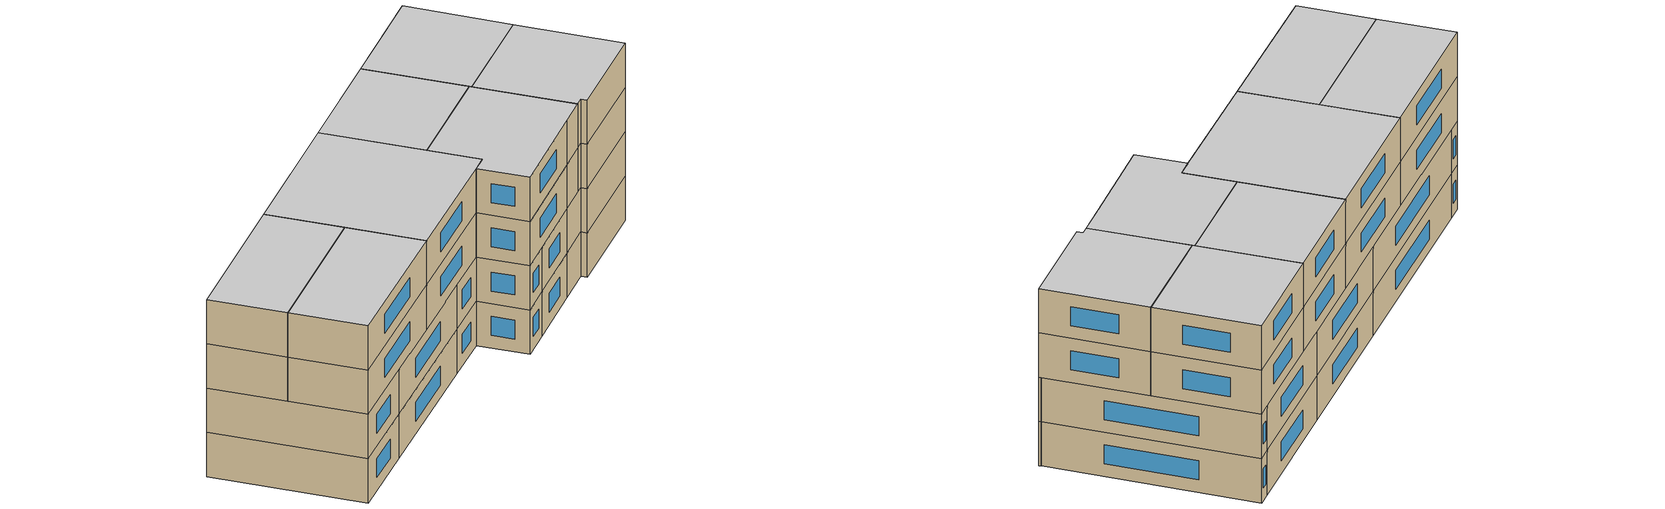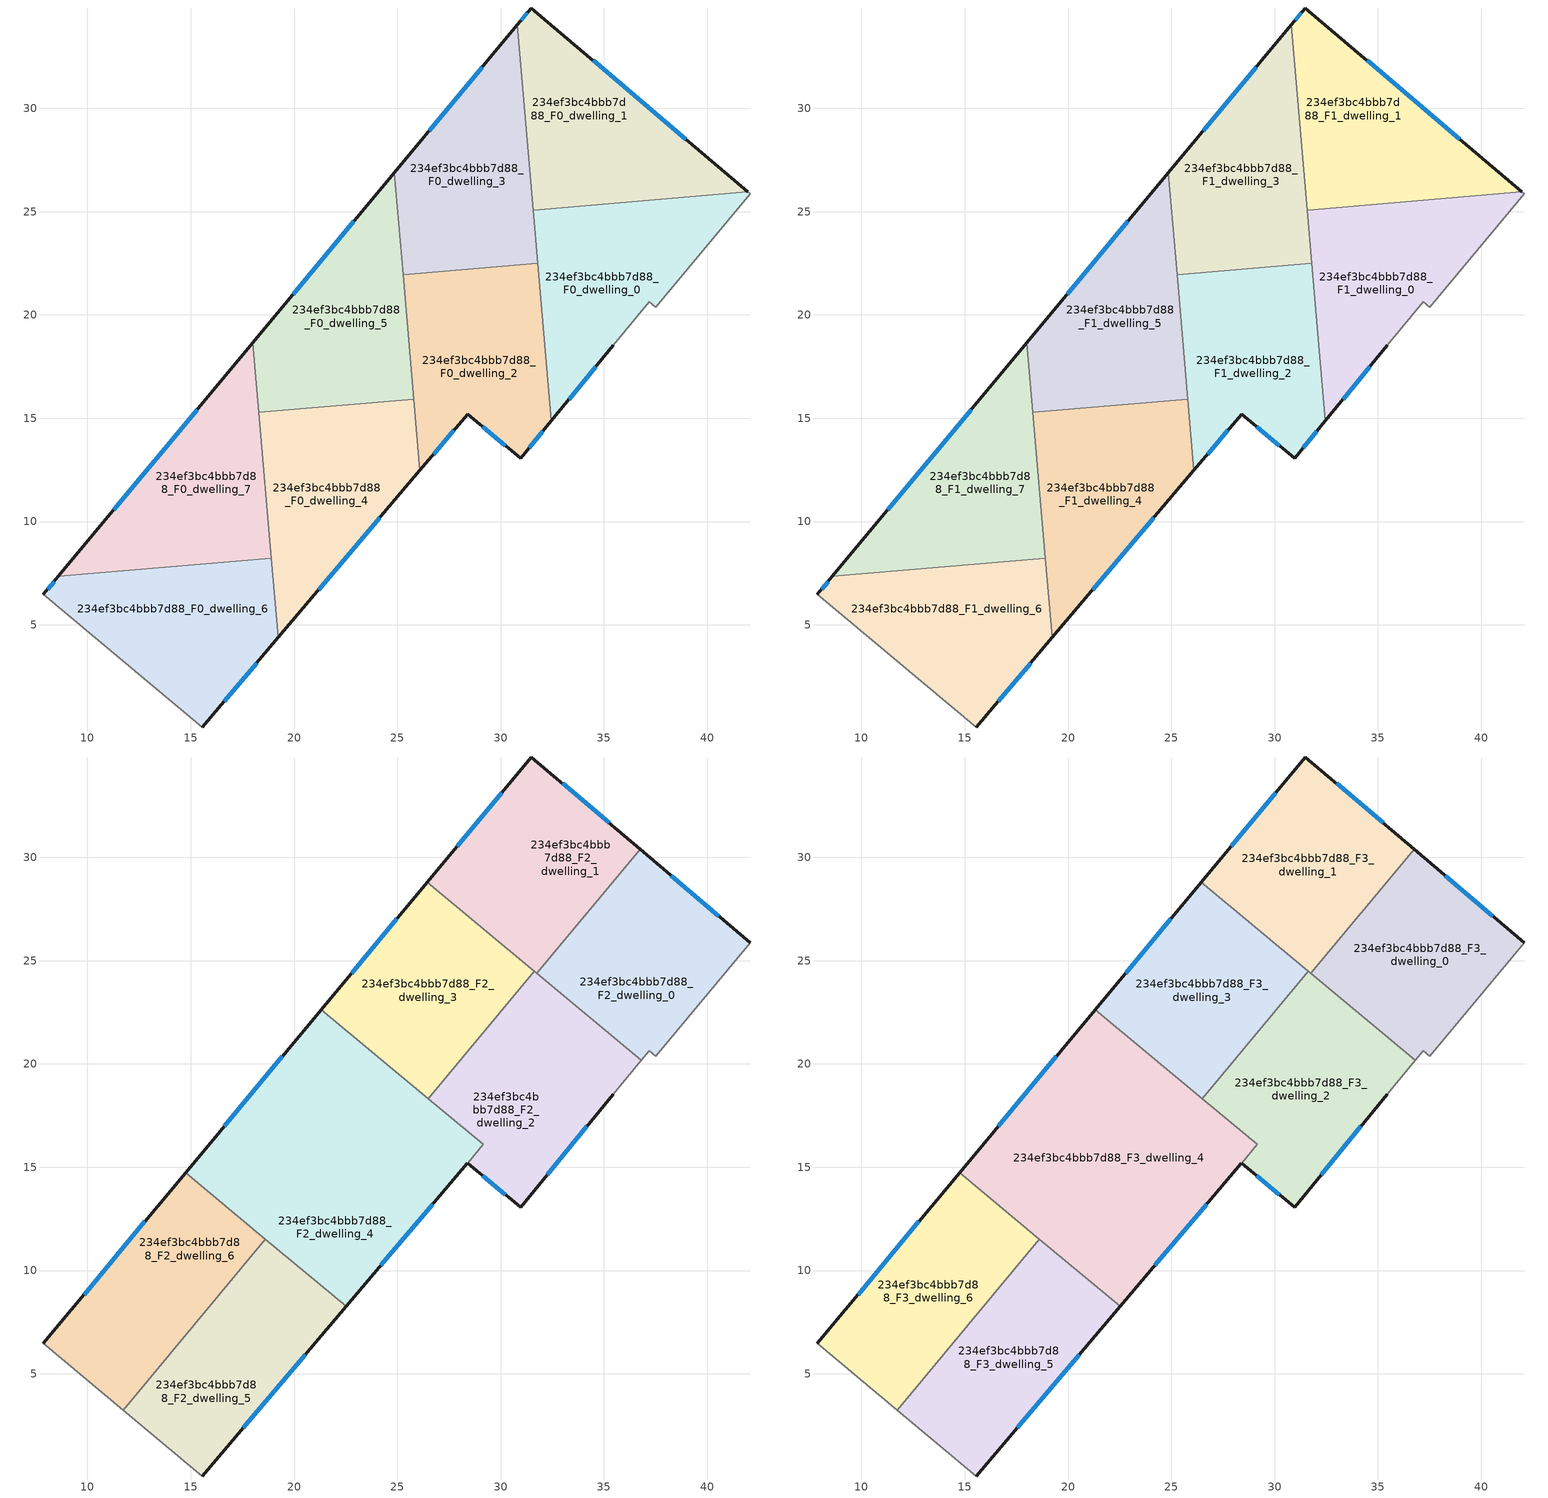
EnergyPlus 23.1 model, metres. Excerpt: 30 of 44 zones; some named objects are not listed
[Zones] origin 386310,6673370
234ef3bc4bbb7d88_F0_dwelling_0
 floor ground (EU_floor_Construction): 42.08,25.87 37.51,20.38 37.2,20.64 35.46,18.54 32.46,14.88 31.59,25.08 41.96,25.97 z0
 wall outside (EU_wall_Construction): 32.46,14.88 35.46,18.54 z0:3
 wall adiabatic (EU_wall_Construction): 35.46,18.54 37.2,20.64 37.51,20.38 42.08,25.87 41.96,25.97 z0:3
 wall to 234ef3bc4bbb7d88_F0_dwelling_1 (EU_wall_Construction): 41.96,25.97 31.59,25.08 z0:3
 wall to 234ef3bc4bbb7d88_F0_dwelling_2 (EU_wall_Construction): 31.81,22.5 32.46,14.88 z0:3
 wall to 234ef3bc4bbb7d88_F0_dwelling_3 (EU_wall_Construction): 31.59,25.08 31.81,22.5 z0:3
 window (EU_Window_Construction): 33.32,15.93 34.6,17.5 z0.86:2.14
234ef3bc4bbb7d88_F0_dwelling_1
 floor ground (EU_floor_Construction): 41.96,25.97 31.59,25.08 30.81,34.04 31.5,34.86 z0
 wall outside (EU_wall_Construction): 41.96,25.97 31.5,34.86 30.81,34.04 z0:3
 wall to 234ef3bc4bbb7d88_F0_dwelling_3 (EU_wall_Construction): 30.81,34.04 31.59,25.08 z0:3
 window (EU_Window_Construction): 31.3,34.63 31.01,34.27 / 38.97,28.51 34.49,32.32 z0.86:2.14
234ef3bc4bbb7d88_F0_dwelling_2
 floor ground (EU_floor_Construction): 31.81,22.5 32.46,14.88 30.97,13.06 28.4,15.21 26.1,12.49 25.28,21.94 z0
 wall outside (EU_wall_Construction): 26.1,12.49 28.4,15.21 30.97,13.06 32.46,14.88 z0:3
 wall to 234ef3bc4bbb7d88_F0_dwelling_3 (EU_wall_Construction): 31.81,22.5 25.28,21.94 z0:3
 wall to 234ef3bc4bbb7d88_F0_dwelling_5 (EU_wall_Construction): 25.28,21.94 25.8,15.93 z0:3
 wall to 234ef3bc4bbb7d88_F0_dwelling_4 (EU_wall_Construction): 25.8,15.93 26.1,12.49 z0:3
 window (EU_Window_Construction): 31.4,13.58 32.04,14.36 / 29.14,14.59 30.24,13.67 / 26.76,13.26 27.74,14.43 z0.86:2.14
234ef3bc4bbb7d88_F0_dwelling_3
 floor ground (EU_floor_Construction): 30.81,34.04 31.81,22.5 25.28,21.94 24.86,26.88 z0
 wall outside (EU_wall_Construction): 30.81,34.04 24.86,26.88 z0:3
 wall to 234ef3bc4bbb7d88_F0_dwelling_5 (EU_wall_Construction): 24.86,26.88 25.28,21.94 z0:3
 window (EU_Window_Construction): 29.11,31.99 26.56,28.93 z0.86:2.14
234ef3bc4bbb7d88_F0_dwelling_4
 floor ground (EU_floor_Construction): 25.8,15.93 26.1,12.49 19.24,4.39 18.3,15.28 z0
 wall outside (EU_wall_Construction): 19.24,4.39 26.1,12.49 z0:3
 wall to 234ef3bc4bbb7d88_F0_dwelling_5 (EU_wall_Construction): 25.8,15.93 18.3,15.28 z0:3
 wall to 234ef3bc4bbb7d88_F0_dwelling_7 (EU_wall_Construction): 18.3,15.28 18.91,8.23 z0:3
 wall to 234ef3bc4bbb7d88_F0_dwelling_6 (EU_wall_Construction): 18.91,8.23 19.24,4.39 z0:3
 window (EU_Window_Construction): 21.2,6.7 24.14,10.17 z0.86:2.14
234ef3bc4bbb7d88_F0_dwelling_5
 floor ground (EU_floor_Construction): 24.86,26.88 25.8,15.93 18.3,15.28 18.01,18.66 z0
 wall outside (EU_wall_Construction): 24.86,26.88 18.01,18.66 z0:3
 wall to 234ef3bc4bbb7d88_F0_dwelling_7 (EU_wall_Construction): 18.01,18.66 18.3,15.28 z0:3
 window (EU_Window_Construction): 22.9,24.53 19.97,21.01 z0.86:2.14
234ef3bc4bbb7d88_F0_dwelling_6
 floor ground (EU_floor_Construction): 18.91,8.23 19.24,4.39 15.57,0.05 7.87,6.47 8.6,7.34 z0
 wall outside (EU_wall_Construction): 15.57,0.05 19.24,4.39 / 8.6,7.34 7.87,6.47 z0:3
 wall adiabatic (EU_wall_Construction): 7.87,6.47 15.57,0.05 z0:3
 wall to 234ef3bc4bbb7d88_F0_dwelling_7 (EU_wall_Construction): 18.91,8.23 8.6,7.34 z0:3
 window (EU_Window_Construction): 16.62,1.29 18.19,3.15 / 8.39,7.09 8.08,6.72 z0.86:2.14
234ef3bc4bbb7d88_F0_dwelling_7
 floor ground (EU_floor_Construction): 18.01,18.66 18.91,8.23 8.6,7.34 z0
 wall outside (EU_wall_Construction): 18.01,18.66 8.6,7.34 z0:3
 window (EU_Window_Construction): 15.32,15.42 11.29,10.58 z0.86:2.14
234ef3bc4bbb7d88_F1_dwelling_0
 floor to 234ef3bc4bbb7d88_F0_dwelling_0 (EU_floor_Construction): 42.08,25.87 37.51,20.38 37.2,20.64 35.46,18.54 32.46,14.88 31.59,25.08 41.96,25.97 z3
 wall outside (EU_wall_Construction): 32.46,14.88 35.46,18.54 z3:6
 wall adiabatic (EU_wall_Construction): 35.46,18.54 37.2,20.64 37.51,20.38 42.08,25.87 41.96,25.97 z3:6
 wall to 234ef3bc4bbb7d88_F1_dwelling_1 (EU_wall_Construction): 41.96,25.97 31.59,25.08 z3:6
 wall to 234ef3bc4bbb7d88_F1_dwelling_2 (EU_wall_Construction): 31.81,22.5 32.46,14.88 z3:6
 wall to 234ef3bc4bbb7d88_F1_dwelling_3 (EU_wall_Construction): 31.59,25.08 31.81,22.5 z3:6
 window (EU_Window_Construction): 33.32,15.93 34.6,17.5 z3.86:5.14
 ceiling adiabatic (EU_roof_Construction): 36.81,20.17 31.75,24.39 31.64,24.48 z6
234ef3bc4bbb7d88_F1_dwelling_1
 floor to 234ef3bc4bbb7d88_F0_dwelling_1 (EU_floor_Construction): 41.96,25.97 31.59,25.08 30.81,34.04 31.5,34.86 z3
 wall outside (EU_wall_Construction): 41.96,25.97 31.5,34.86 30.81,34.04 z3:6
 wall to 234ef3bc4bbb7d88_F1_dwelling_3 (EU_wall_Construction): 30.81,34.04 31.59,25.08 z3:6
 window (EU_Window_Construction): 31.3,34.63 31.01,34.27 / 38.97,28.51 34.49,32.32 z3.86:5.14
234ef3bc4bbb7d88_F1_dwelling_2
 floor to 234ef3bc4bbb7d88_F0_dwelling_2 (EU_floor_Construction): 31.81,22.5 32.46,14.88 30.97,13.06 28.4,15.21 26.1,12.49 25.28,21.94 z3
 wall outside (EU_wall_Construction): 26.1,12.49 28.4,15.21 30.97,13.06 32.46,14.88 z3:6
 wall to 234ef3bc4bbb7d88_F1_dwelling_3 (EU_wall_Construction): 31.81,22.5 25.28,21.94 z3:6
 wall to 234ef3bc4bbb7d88_F1_dwelling_5 (EU_wall_Construction): 25.28,21.94 25.8,15.93 z3:6
 wall to 234ef3bc4bbb7d88_F1_dwelling_4 (EU_wall_Construction): 25.8,15.93 26.1,12.49 z3:6
 window (EU_Window_Construction): 31.4,13.58 32.04,14.36 / 29.14,14.59 30.24,13.67 / 26.76,13.26 27.74,14.43 z3.86:5.14
 ceiling adiabatic (EU_roof_Construction): 26.51,18.31 29.85,22.33 25.28,21.94 25.53,19.13 z6
234ef3bc4bbb7d88_F1_dwelling_3
 floor to 234ef3bc4bbb7d88_F0_dwelling_3 (EU_floor_Construction): 30.81,34.04 31.81,22.5 25.28,21.94 24.86,26.88 z3
 wall outside (EU_wall_Construction): 30.81,34.04 24.86,26.88 z3:6
 wall to 234ef3bc4bbb7d88_F1_dwelling_5 (EU_wall_Construction): 24.86,26.88 25.28,21.94 z3:6
 window (EU_Window_Construction): 29.11,31.99 26.56,28.93 z3.86:5.14
 ceiling adiabatic (EU_roof_Construction): 29.85,22.33 31.64,24.48 26.45,28.8 24.86,26.88 25.28,21.94 z6
234ef3bc4bbb7d88_F1_dwelling_4
 floor to 234ef3bc4bbb7d88_F0_dwelling_4 (EU_floor_Construction): 25.8,15.93 26.1,12.49 19.24,4.39 18.3,15.28 z3
 wall outside (EU_wall_Construction): 19.24,4.39 26.1,12.49 z3:6
 wall to 234ef3bc4bbb7d88_F1_dwelling_5 (EU_wall_Construction): 25.8,15.93 18.3,15.28 z3:6
 wall to 234ef3bc4bbb7d88_F1_dwelling_7 (EU_wall_Construction): 18.3,15.28 18.91,8.23 z3:6
 wall to 234ef3bc4bbb7d88_F1_dwelling_6 (EU_wall_Construction): 18.91,8.23 19.24,4.39 z3:6
 window (EU_Window_Construction): 21.2,6.7 24.14,10.17 z3.86:5.14
234ef3bc4bbb7d88_F1_dwelling_5
 floor to 234ef3bc4bbb7d88_F0_dwelling_5 (EU_floor_Construction): 24.86,26.88 25.8,15.93 18.3,15.28 18.01,18.66 z3
 wall outside (EU_wall_Construction): 24.86,26.88 18.01,18.66 z3:6
 wall to 234ef3bc4bbb7d88_F1_dwelling_7 (EU_wall_Construction): 18.01,18.66 18.3,15.28 z3:6
 window (EU_Window_Construction): 22.9,24.53 19.97,21.01 z3.86:5.14
 ceiling adiabatic (EU_roof_Construction): 25.53,19.13 24.86,26.88 21.32,22.63 z6
234ef3bc4bbb7d88_F1_dwelling_6
 floor to 234ef3bc4bbb7d88_F0_dwelling_6 (EU_floor_Construction): 18.91,8.23 19.24,4.39 15.57,0.05 7.87,6.47 8.6,7.34 z3
 wall outside (EU_wall_Construction): 15.57,0.05 19.24,4.39 / 8.6,7.34 7.87,6.47 z3:6
 wall adiabatic (EU_wall_Construction): 7.87,6.47 15.57,0.05 z3:6
 wall to 234ef3bc4bbb7d88_F1_dwelling_7 (EU_wall_Construction): 18.91,8.23 8.6,7.34 z3:6
 window (EU_Window_Construction): 16.62,1.29 18.19,3.15 / 8.39,7.09 8.08,6.72 z3.86:5.14
234ef3bc4bbb7d88_F1_dwelling_7
 floor to 234ef3bc4bbb7d88_F0_dwelling_7 (EU_floor_Construction): 18.01,18.66 18.91,8.23 8.6,7.34 z3
 wall outside (EU_wall_Construction): 18.01,18.66 8.6,7.34 z3:6
 window (EU_Window_Construction): 15.32,15.42 11.29,10.58 z3.86:5.14
 ceiling adiabatic (EU_roof_Construction): 15.65,7.95 18.62,11.51 18.63,11.51 18.01,18.66 8.6,7.34 z6
234ef3bc4bbb7d88_F2_dwelling_0
 floor to 234ef3bc4bbb7d88_F1_dwelling_0 (EU_floor_Construction): 42.08,25.87 37.51,20.38 37.2,20.64 36.81,20.17 31.75,24.39 32.38,25.15 41.96,25.97 z6
 floor to 234ef3bc4bbb7d88_F1_dwelling_1 (EU_floor_Construction): 41.96,25.97 32.38,25.15 36.75,30.39 z6
 wall outside (EU_wall_Construction): 42.08,25.87 36.75,30.39 z6:9
 wall adiabatic (EU_wall_Construction): 36.81,20.17 37.2,20.64 37.51,20.38 42.08,25.87 z6:9
 wall to 234ef3bc4bbb7d88_F2_dwelling_1 (EU_wall_Construction): 36.75,30.39 31.75,24.39 z6:9
 wall to 234ef3bc4bbb7d88_F2_dwelling_2 (EU_wall_Construction): 31.75,24.39 36.81,20.17 z6:9
 window (EU_Window_Construction): 40.56,27.16 38.27,29.1 z6.86:8.14
234ef3bc4bbb7d88_F2_dwelling_1
 floor to 234ef3bc4bbb7d88_F1_dwelling_1 (EU_floor_Construction): 36.75,30.39 32.38,25.15 31.59,25.08 30.81,34.04 31.5,34.86 z6
 floor to 234ef3bc4bbb7d88_F1_dwelling_3 (EU_floor_Construction): 30.81,34.04 31.64,24.48 26.45,28.8 z6
 floor to 234ef3bc4bbb7d88_F1_dwelling_0 (EU_floor_Construction): 32.38,25.15 31.75,24.39 31.64,24.48 31.59,25.08 z6
 wall outside (EU_wall_Construction): 36.75,30.39 31.5,34.86 26.45,28.8 z6:9
 wall to 234ef3bc4bbb7d88_F2_dwelling_3 (EU_wall_Construction): 26.45,28.8 31.64,24.48 z6:9
 wall to 234ef3bc4bbb7d88_F2_dwelling_2 (EU_wall_Construction): 31.64,24.48 31.75,24.39 z6:9
 window (EU_Window_Construction): 30.06,33.13 27.89,30.53 / 35.25,31.67 33,33.58 z6.86:8.14
234ef3bc4bbb7d88_F2_dwelling_2
 floor to 234ef3bc4bbb7d88_F1_dwelling_2 (EU_floor_Construction): 31.81,22.5 32.46,14.88 30.97,13.06 28.4,15.21 29.16,16.1 26.51,18.31 29.85,22.33 z6
 floor to 234ef3bc4bbb7d88_F1_dwelling_0 (EU_floor_Construction): 36.81,20.17 35.46,18.54 32.46,14.88 31.64,24.48 z6
 floor to 234ef3bc4bbb7d88_F1_dwelling_3 (EU_floor_Construction): 31.64,24.48 31.81,22.5 29.85,22.33 z6
 wall outside (EU_wall_Construction): 28.4,15.21 30.97,13.06 35.46,18.54 z6:9
 wall to 234ef3bc4bbb7d88_F2_dwelling_3 (EU_wall_Construction): 31.64,24.48 26.51,18.31 z6:9
 wall adiabatic (EU_wall_Construction): 35.46,18.54 36.81,20.17 z6:9
 wall to 234ef3bc4bbb7d88_F2_dwelling_4 (EU_wall_Construction): 26.51,18.31 29.16,16.1 28.4,15.21 z6:9
 window (EU_Window_Construction): 32.25,14.63 34.18,16.98 / 29.14,14.59 30.24,13.67 z6.86:8.14
234ef3bc4bbb7d88_F2_dwelling_3
 floor adiabatic (EU_floor_Construction): 31.64,24.48 26.51,18.31 21.32,22.63 26.45,28.8 z6
 wall outside (EU_wall_Construction): 26.45,28.8 21.32,22.63 z6:9
 wall to 234ef3bc4bbb7d88_F2_dwelling_4 (EU_wall_Construction): 21.32,22.63 26.51,18.31 z6:9
 window (EU_Window_Construction): 24.98,27.04 22.79,24.39 z6.86:8.14
234ef3bc4bbb7d88_F2_dwelling_4
 floor to 234ef3bc4bbb7d88_F1_dwelling_4 (EU_floor_Construction): 25.8,15.93 26.1,12.49 22.52,8.26 18.63,11.51 18.3,15.28 z6
 floor to 234ef3bc4bbb7d88_F1_dwelling_5 (EU_floor_Construction): 25.53,19.13 25.8,15.93 18.3,15.28 18.01,18.65 21.32,22.63 z6
 floor to 234ef3bc4bbb7d88_F1_dwelling_2 (EU_floor_Construction): 29.16,16.1 26.1,12.49 25.53,19.13 z6
 floor adiabatic (EU_floor_Construction): 18.01,18.65 18.63,11.51 14.75,14.74 z6
 wall outside (EU_wall_Construction): 22.52,8.26 28.4,15.2 / 21.32,22.63 14.75,14.74 z6:9
 wall to 234ef3bc4bbb7d88_F2_dwelling_5 (EU_wall_Construction): 18.62,11.51 22.52,8.26 z6:9
 wall to 234ef3bc4bbb7d88_F2_dwelling_6 (EU_wall_Construction): 14.75,14.74 18.62,11.51 z6:9
 window (EU_Window_Construction): 24.2,10.25 26.72,13.22 / 19.44,20.38 16.63,16.99 z6.86:8.14
234ef3bc4bbb7d88_F2_dwelling_5
 floor to 234ef3bc4bbb7d88_F1_dwelling_6 (EU_floor_Construction): 18.91,8.23 19.24,4.39 15.57,0.05 11.74,3.25 15.65,7.95 z6
 floor to 234ef3bc4bbb7d88_F1_dwelling_4 (EU_floor_Construction): 22.52,8.26 19.24,4.39 18.63,11.51 z6
 floor to 234ef3bc4bbb7d88_F1_dwelling_7 (EU_floor_Construction): 18.63,11.51 18.91,8.23 15.65,7.95 18.62,11.51 z6
 wall outside (EU_wall_Construction): 15.57,0.05 22.52,8.26 z6:9
 wall adiabatic (EU_wall_Construction): 11.74,3.25 15.57,0.05 z6:9
 wall to 234ef3bc4bbb7d88_F2_dwelling_6 (EU_wall_Construction): 18.62,11.51 11.74,3.25 z6:9
 window (EU_Window_Construction): 17.55,2.4 20.54,5.92 z6.86:8.14
234ef3bc4bbb7d88_F2_dwelling_6
 floor adiabatic (EU_floor_Construction): 18.62,11.51 15.65,7.95 8.6,7.34 14.75,14.74 z6
 floor to 234ef3bc4bbb7d88_F1_dwelling_6 (EU_floor_Construction): 15.65,7.95 11.74,3.25 7.87,6.47 8.6,7.34 z6
 wall outside (EU_wall_Construction): 14.75,14.74 7.87,6.47 z6:9
 wall adiabatic (EU_wall_Construction): 7.87,6.47 11.74,3.25 z6:9
 window (EU_Window_Construction): 12.78,12.37 9.83,8.83 z6.86:8.14
234ef3bc4bbb7d88_F3_dwelling_0
 floor to 234ef3bc4bbb7d88_F2_dwelling_0 (EU_floor_Construction): 42.08,25.87 37.51,20.38 37.2,20.64 36.81,20.17 31.75,24.39 36.75,30.39 z9
 wall outside (EU_wall_Construction): 42.08,25.87 36.75,30.39 z9:12
 wall adiabatic (EU_wall_Construction): 36.81,20.17 37.2,20.64 37.51,20.38 42.08,25.87 z9:12
 wall to 234ef3bc4bbb7d88_F3_dwelling_1 (EU_wall_Construction): 36.75,30.39 31.75,24.39 z9:12
 wall to 234ef3bc4bbb7d88_F3_dwelling_2 (EU_wall_Construction): 31.75,24.39 36.81,20.17 z9:12
 window (EU_Window_Construction): 40.56,27.16 38.27,29.1 z9.86:11.14
 ceiling to 234ef3bc4bbb7d88_F4_dwelling_0 (EU_floor_Construction): 37.51,20.38 42.08,25.87 36.75,30.39 31.75,24.39 36.81,20.17 37.2,20.64 z12
234ef3bc4bbb7d88_F3_dwelling_1
 floor to 234ef3bc4bbb7d88_F2_dwelling_1 (EU_floor_Construction): 36.75,30.39 31.75,24.39 26.45,28.8 31.5,34.86 z9
 wall outside (EU_wall_Construction): 36.75,30.39 31.5,34.86 26.45,28.8 z9:12
 wall to 234ef3bc4bbb7d88_F3_dwelling_3 (EU_wall_Construction): 26.45,28.8 31.64,24.48 z9:12
 wall to 234ef3bc4bbb7d88_F3_dwelling_2 (EU_wall_Construction): 31.64,24.48 31.75,24.39 z9:12
 window (EU_Window_Construction): 30.06,33.13 27.89,30.53 / 35.25,31.67 33,33.58 z9.86:11.14
 ceiling to 234ef3bc4bbb7d88_F4_dwelling_1 (EU_floor_Construction): 31.75,24.39 36.75,30.39 31.5,34.86 26.45,28.8 z12
234ef3bc4bbb7d88_F3_dwelling_2
 floor to 234ef3bc4bbb7d88_F2_dwelling_2 (EU_floor_Construction): 36.81,20.17 35.46,18.54 30.97,13.06 28.4,15.21 29.16,16.1 26.51,18.31 31.64,24.48 z9
 wall outside (EU_wall_Construction): 28.4,15.21 30.97,13.06 35.46,18.54 z9:12
 wall to 234ef3bc4bbb7d88_F3_dwelling_3 (EU_wall_Construction): 31.64,24.48 26.51,18.31 z9:12
 wall adiabatic (EU_wall_Construction): 35.46,18.54 36.81,20.17 z9:12
 wall to 234ef3bc4bbb7d88_F3_dwelling_4 (EU_wall_Construction): 26.51,18.31 29.16,16.1 28.4,15.21 z9:12
 window (EU_Window_Construction): 32.25,14.63 34.18,16.98 / 29.14,14.59 30.24,13.67 z9.86:11.14
 ceiling to 234ef3bc4bbb7d88_F4_dwelling_2 (EU_floor_Construction): 35.46,18.54 36.81,20.17 31.64,24.48 26.51,18.31 29.16,16.1 28.4,15.21 30.97,13.06 z12
234ef3bc4bbb7d88_F3_dwelling_3
 floor to 234ef3bc4bbb7d88_F2_dwelling_3 (EU_floor_Construction): 31.64,24.48 26.51,18.31 21.32,22.63 26.45,28.8 z9
 wall outside (EU_wall_Construction): 26.45,28.8 21.32,22.63 z9:12
 wall to 234ef3bc4bbb7d88_F3_dwelling_4 (EU_wall_Construction): 21.32,22.63 26.51,18.31 z9:12
 window (EU_Window_Construction): 24.98,27.04 22.79,24.39 z9.86:11.14
 ceiling to 234ef3bc4bbb7d88_F4_dwelling_3 (EU_floor_Construction): 26.51,18.31 31.64,24.48 26.45,28.8 21.32,22.63 z12
234ef3bc4bbb7d88_F3_dwelling_4
 floor to 234ef3bc4bbb7d88_F2_dwelling_4 (EU_floor_Construction): 29.16,16.1 22.52,8.26 14.75,14.74 21.32,22.63 z9
 wall outside (EU_wall_Construction): 22.52,8.26 28.4,15.2 / 21.32,22.63 14.75,14.74 z9:12
 wall to 234ef3bc4bbb7d88_F3_dwelling_5 (EU_wall_Construction): 18.62,11.51 22.52,8.26 z9:12
 wall to 234ef3bc4bbb7d88_F3_dwelling_6 (EU_wall_Construction): 14.75,14.74 18.62,11.51 z9:12
 window (EU_Window_Construction): 24.2,10.25 26.72,13.22 / 19.44,20.38 16.63,16.99 z9.86:11.14
 ceiling to 234ef3bc4bbb7d88_F4_dwelling_4 (EU_floor_Construction): 22.52,8.26 29.16,16.1 21.32,22.63 14.75,14.74 z12
234ef3bc4bbb7d88_F3_dwelling_5
 floor to 234ef3bc4bbb7d88_F2_dwelling_5 (EU_floor_Construction): 22.52,8.26 15.57,0.05 11.74,3.25 18.62,11.51 z9
 wall outside (EU_wall_Construction): 15.57,0.05 22.52,8.26 z9:12
 wall adiabatic (EU_wall_Construction): 11.74,3.25 15.57,0.05 z9:12
 wall to 234ef3bc4bbb7d88_F3_dwelling_6 (EU_wall_Construction): 18.62,11.51 11.74,3.25 z9:12
 window (EU_Window_Construction): 17.55,2.4 20.54,5.92 z9.86:11.14
 ceiling to 234ef3bc4bbb7d88_F4_dwelling_5 (EU_floor_Construction): 15.57,0.05 22.52,8.26 18.62,11.51 11.74,3.25 z12
234ef3bc4bbb7d88_F3_dwelling_6
 floor to 234ef3bc4bbb7d88_F2_dwelling_6 (EU_floor_Construction): 18.62,11.51 11.74,3.25 7.87,6.47 14.75,14.74 z9
 wall outside (EU_wall_Construction): 14.75,14.74 7.87,6.47 z9:12
 wall adiabatic (EU_wall_Construction): 7.87,6.47 11.74,3.25 z9:12
 window (EU_Window_Construction): 12.78,12.37 9.83,8.83 z9.86:11.14
 ceiling to 234ef3bc4bbb7d88_F4_dwelling_6 (EU_floor_Construction): 11.74,3.25 18.62,11.51 14.75,14.74 7.87,6.47 z12
[Building]
EU S2 Campaign: North Axis=0; Terrain=City; Solar Distribution=FullExterior
[Site:Location]
Helsinki-Vantaa.AP: Latitude=60.317; Longitude=24.963; Time Zone=2; Elevation=54.6
[SizingPeriod:WeatherFileDays]
AnnualSizingPeriod: Begin Month=1; Begin Day of Month=1; End Month=12; End Day of Month=31; Day of Week for Start Day=Monday; Use Weather File Daylight Saving Period=No; Use Weather File Rain and Snow Indicators=No
[MATERIAL]
EU_InternalMass_Material: Roughness=MediumRough; Thickness=0.1; Conductivity=1; Density=1800; Specific Heat=900; Thermal Absorptance=0.9; Solar Absorptance=0.7; Visible Absorptance=0.7
[MATERIAL:NOMASS] Roughness=MediumRough; Thermal Absorptance=0.9; Solar Absorptance=0.7; Visible Absorptance=0.7
Name | Thermal Resistance
EU_wall_NoMass | 1.10183
EU_roof_NoMass; EU_floor_NoMass | 1.70606
[WINDOWMATERIAL:SIMPLEGLAZINGSYSTEM]
EU_Window_SimpleGlazing: UFactor=3.11035; Solar Heat Gain Coefficient=0.8; Visible Transmittance=0.8
[CONSTRUCTION]
EU_wall_Construction: EU_wall_NoMass
EU_roof_Construction: EU_roof_NoMass
EU_floor_Construction: EU_floor_NoMass
EU_Window_Construction: EU_Window_SimpleGlazing
EU_InternalMass_Construction: EU_InternalMass_Material
[ZONE] Type=1; Multiplier=1; Ceiling Height=autocalculate; Floor Area=autocalculate; Part of Total Floor Area=Yes
Name | Volume
234ef3bc4bbb7d88_F0_dwelling_0; 234ef3bc4bbb7d88_F1_dwelling_0 | 162.472
234ef3bc4bbb7d88_F2_dwelling_0; 234ef3bc4bbb7d88_F3_dwelling_0 | 162.444
234ef3bc4bbb7d88_F0_dwelling_1; 234ef3bc4bbb7d88_F1_dwelling_1 | 162.45
234ef3bc4bbb7d88_F2_dwelling_1; 234ef3bc4bbb7d88_F3_dwelling_1; 234ef3bc4bbb7d88_F2_dwelling_5; 234ef3bc4bbb7d88_F3_dwelling_5 | 162.464
234ef3bc4bbb7d88_F0_dwelling_2; 234ef3bc4bbb7d88_F1_dwelling_2; 234ef3bc4bbb7d88_F2_dwelling_6; 234ef3bc4bbb7d88_F3_dwelling_6 | 162.442
234ef3bc4bbb7d88_F2_dwelling_2; 234ef3bc4bbb7d88_F3_dwelling_2 | 174.278
234ef3bc4bbb7d88_F0_dwelling_3; 234ef3bc4bbb7d88_F1_dwelling_3 | 162.448
234ef3bc4bbb7d88_F2_dwelling_3; 234ef3bc4bbb7d88_F3_dwelling_3 | 162.445
234ef3bc4bbb7d88_F0_dwelling_4; 234ef3bc4bbb7d88_F1_dwelling_4 | 162.451
234ef3bc4bbb7d88_F2_dwelling_4; 234ef3bc4bbb7d88_F3_dwelling_4 | 313.096
234ef3bc4bbb7d88_F0_dwelling_5; 234ef3bc4bbb7d88_F1_dwelling_5 | 162.456
234ef3bc4bbb7d88_F0_dwelling_6; 234ef3bc4bbb7d88_F1_dwelling_6 | 162.475
234ef3bc4bbb7d88_F0_dwelling_7; 234ef3bc4bbb7d88_F1_dwelling_7 | 162.437
[INTERNALMASS] Construction=EU_InternalMass_Construction
Name | Zone or ZoneList | Surface Area
234ef3bc4bbb7d88_F0_dwelling_0_EU_InternalMass | 234ef3bc4bbb7d88_F0_dwelling_0 | 54.1573
234ef3bc4bbb7d88_F0_dwelling_1_EU_InternalMass | 234ef3bc4bbb7d88_F0_dwelling_1 | 54.1503
234ef3bc4bbb7d88_F0_dwelling_2_EU_InternalMass | 234ef3bc4bbb7d88_F0_dwelling_2 | 54.1478
234ef3bc4bbb7d88_F0_dwelling_3_EU_InternalMass | 234ef3bc4bbb7d88_F0_dwelling_3 | 54.1492
234ef3bc4bbb7d88_F0_dwelling_4_EU_InternalMass | 234ef3bc4bbb7d88_F0_dwelling_4 | 54.1505
234ef3bc4bbb7d88_F0_dwelling_5_EU_InternalMass | 234ef3bc4bbb7d88_F0_dwelling_5 | 54.1523
234ef3bc4bbb7d88_F0_dwelling_6_EU_InternalMass | 234ef3bc4bbb7d88_F0_dwelling_6 | 54.1582
234ef3bc4bbb7d88_F0_dwelling_7_EU_InternalMass | 234ef3bc4bbb7d88_F0_dwelling_7 | 54.1458
234ef3bc4bbb7d88_F1_dwelling_0_EU_InternalMass | 234ef3bc4bbb7d88_F1_dwelling_0 | 54.1573
234ef3bc4bbb7d88_F1_dwelling_1_EU_InternalMass | 234ef3bc4bbb7d88_F1_dwelling_1 | 54.1503
234ef3bc4bbb7d88_F1_dwelling_2_EU_InternalMass | 234ef3bc4bbb7d88_F1_dwelling_2 | 54.1478
234ef3bc4bbb7d88_F1_dwelling_3_EU_InternalMass | 234ef3bc4bbb7d88_F1_dwelling_3 | 54.1492
234ef3bc4bbb7d88_F1_dwelling_4_EU_InternalMass | 234ef3bc4bbb7d88_F1_dwelling_4 | 54.1505
234ef3bc4bbb7d88_F1_dwelling_5_EU_InternalMass | 234ef3bc4bbb7d88_F1_dwelling_5 | 54.1523
234ef3bc4bbb7d88_F1_dwelling_6_EU_InternalMass | 234ef3bc4bbb7d88_F1_dwelling_6 | 54.1582
234ef3bc4bbb7d88_F1_dwelling_7_EU_InternalMass | 234ef3bc4bbb7d88_F1_dwelling_7 | 54.1458
234ef3bc4bbb7d88_F2_dwelling_0_EU_InternalMass | 234ef3bc4bbb7d88_F2_dwelling_0 | 54.1476
234ef3bc4bbb7d88_F2_dwelling_1_EU_InternalMass | 234ef3bc4bbb7d88_F2_dwelling_1 | 54.1544
234ef3bc4bbb7d88_F2_dwelling_2_EU_InternalMass | 234ef3bc4bbb7d88_F2_dwelling_2 | 58.0926
234ef3bc4bbb7d88_F2_dwelling_3_EU_InternalMass | 234ef3bc4bbb7d88_F2_dwelling_3 | 54.1483
234ef3bc4bbb7d88_F2_dwelling_4_EU_InternalMass | 234ef3bc4bbb7d88_F2_dwelling_4 | 104.364
234ef3bc4bbb7d88_F2_dwelling_5_EU_InternalMass | 234ef3bc4bbb7d88_F2_dwelling_5 | 54.1544
234ef3bc4bbb7d88_F2_dwelling_6_EU_InternalMass | 234ef3bc4bbb7d88_F2_dwelling_6 | 54.1475
234ef3bc4bbb7d88_F3_dwelling_0_EU_InternalMass | 234ef3bc4bbb7d88_F3_dwelling_0 | 54.1476
234ef3bc4bbb7d88_F3_dwelling_1_EU_InternalMass | 234ef3bc4bbb7d88_F3_dwelling_1 | 54.1544
234ef3bc4bbb7d88_F3_dwelling_2_EU_InternalMass | 234ef3bc4bbb7d88_F3_dwelling_2 | 58.0926
234ef3bc4bbb7d88_F3_dwelling_3_EU_InternalMass | 234ef3bc4bbb7d88_F3_dwelling_3 | 54.1483
234ef3bc4bbb7d88_F3_dwelling_4_EU_InternalMass | 234ef3bc4bbb7d88_F3_dwelling_4 | 104.364
234ef3bc4bbb7d88_F3_dwelling_5_EU_InternalMass | 234ef3bc4bbb7d88_F3_dwelling_5 | 54.1544
234ef3bc4bbb7d88_F3_dwelling_6_EU_InternalMass | 234ef3bc4bbb7d88_F3_dwelling_6 | 54.1475
[OTHEREQUIPMENT] Fuel Type=Electricity; Design Level Calculation Method=Watts/Area; Power per Zone Floor Area=1; Fraction Latent=0; Fraction Radiant=0; Fraction Lost=0; Carbon Dioxide Generation Rate=0; EndUse Subcategory=EU_Step8_InternalGains
Name | Zone or ZoneList or Space or SpaceList | Schedule
EU_Step8_InternalGain_234ef3bc4bbb7d88_F0_dwelling_0_f000 | 234ef3bc4bbb7d88_F0_dwelling_0 | EU_Step8_GainSchedule_234ef3bc4bbb7d88_F0_dwelling_0_f000
EU_Step8_InternalGain_234ef3bc4bbb7d88_F0_dwelling_1_f000 | 234ef3bc4bbb7d88_F0_dwelling_1 | EU_Step8_GainSchedule_234ef3bc4bbb7d88_F0_dwelling_1_f000
EU_Step8_InternalGain_234ef3bc4bbb7d88_F0_dwelling_2_f000 | 234ef3bc4bbb7d88_F0_dwelling_2 | EU_Step8_GainSchedule_234ef3bc4bbb7d88_F0_dwelling_2_f000
EU_Step8_InternalGain_234ef3bc4bbb7d88_F0_dwelling_3_f000 | 234ef3bc4bbb7d88_F0_dwelling_3 | EU_Step8_GainSchedule_234ef3bc4bbb7d88_F0_dwelling_3_f000
EU_Step8_InternalGain_234ef3bc4bbb7d88_F0_dwelling_4_f000 | 234ef3bc4bbb7d88_F0_dwelling_4 | EU_Step8_GainSchedule_234ef3bc4bbb7d88_F0_dwelling_4_f000
EU_Step8_InternalGain_234ef3bc4bbb7d88_F0_dwelling_5_f000 | 234ef3bc4bbb7d88_F0_dwelling_5 | EU_Step8_GainSchedule_234ef3bc4bbb7d88_F0_dwelling_5_f000
EU_Step8_InternalGain_234ef3bc4bbb7d88_F0_dwelling_6_f000 | 234ef3bc4bbb7d88_F0_dwelling_6 | EU_Step8_GainSchedule_234ef3bc4bbb7d88_F0_dwelling_6_f000
EU_Step8_InternalGain_234ef3bc4bbb7d88_F0_dwelling_7_f000 | 234ef3bc4bbb7d88_F0_dwelling_7 | EU_Step8_GainSchedule_234ef3bc4bbb7d88_F0_dwelling_7_f000
EU_Step8_InternalGain_234ef3bc4bbb7d88_F1_dwelling_0_f000 | 234ef3bc4bbb7d88_F1_dwelling_0 | EU_Step8_GainSchedule_234ef3bc4bbb7d88_F1_dwelling_0_f000
EU_Step8_InternalGain_234ef3bc4bbb7d88_F1_dwelling_1_f000 | 234ef3bc4bbb7d88_F1_dwelling_1 | EU_Step8_GainSchedule_234ef3bc4bbb7d88_F1_dwelling_1_f000
EU_Step8_InternalGain_234ef3bc4bbb7d88_F1_dwelling_2_f000 | 234ef3bc4bbb7d88_F1_dwelling_2 | EU_Step8_GainSchedule_234ef3bc4bbb7d88_F1_dwelling_2_f000
EU_Step8_InternalGain_234ef3bc4bbb7d88_F1_dwelling_3_f000 | 234ef3bc4bbb7d88_F1_dwelling_3 | EU_Step8_GainSchedule_234ef3bc4bbb7d88_F1_dwelling_3_f000
EU_Step8_InternalGain_234ef3bc4bbb7d88_F1_dwelling_4_f000 | 234ef3bc4bbb7d88_F1_dwelling_4 | EU_Step8_GainSchedule_234ef3bc4bbb7d88_F1_dwelling_4_f000
EU_Step8_InternalGain_234ef3bc4bbb7d88_F1_dwelling_5_f000 | 234ef3bc4bbb7d88_F1_dwelling_5 | EU_Step8_GainSchedule_234ef3bc4bbb7d88_F1_dwelling_5_f000
EU_Step8_InternalGain_234ef3bc4bbb7d88_F1_dwelling_6_f000 | 234ef3bc4bbb7d88_F1_dwelling_6 | EU_Step8_GainSchedule_234ef3bc4bbb7d88_F1_dwelling_6_f000
EU_Step8_InternalGain_234ef3bc4bbb7d88_F1_dwelling_7_f000 | 234ef3bc4bbb7d88_F1_dwelling_7 | EU_Step8_GainSchedule_234ef3bc4bbb7d88_F1_dwelling_7_f000
EU_Step8_InternalGain_234ef3bc4bbb7d88_F2_dwelling_0_f000 | 234ef3bc4bbb7d88_F2_dwelling_0 | EU_Step8_GainSchedule_234ef3bc4bbb7d88_F2_dwelling_0_f000
EU_Step8_InternalGain_234ef3bc4bbb7d88_F2_dwelling_1_f000 | 234ef3bc4bbb7d88_F2_dwelling_1 | EU_Step8_GainSchedule_234ef3bc4bbb7d88_F2_dwelling_1_f000
EU_Step8_InternalGain_234ef3bc4bbb7d88_F2_dwelling_2_f000 | 234ef3bc4bbb7d88_F2_dwelling_2 | EU_Step8_GainSchedule_234ef3bc4bbb7d88_F2_dwelling_2_f000
EU_Step8_InternalGain_234ef3bc4bbb7d88_F2_dwelling_3_f000 | 234ef3bc4bbb7d88_F2_dwelling_3 | EU_Step8_GainSchedule_234ef3bc4bbb7d88_F2_dwelling_3_f000
EU_Step8_InternalGain_234ef3bc4bbb7d88_F2_dwelling_4_f000 | 234ef3bc4bbb7d88_F2_dwelling_4 | EU_Step8_GainSchedule_234ef3bc4bbb7d88_F2_dwelling_4_f000
EU_Step8_InternalGain_234ef3bc4bbb7d88_F2_dwelling_5_f000 | 234ef3bc4bbb7d88_F2_dwelling_5 | EU_Step8_GainSchedule_234ef3bc4bbb7d88_F2_dwelling_5_f000
EU_Step8_InternalGain_234ef3bc4bbb7d88_F2_dwelling_6_f000 | 234ef3bc4bbb7d88_F2_dwelling_6 | EU_Step8_GainSchedule_234ef3bc4bbb7d88_F2_dwelling_6_f000
EU_Step8_InternalGain_234ef3bc4bbb7d88_F3_dwelling_0_f000 | 234ef3bc4bbb7d88_F3_dwelling_0 | EU_Step8_GainSchedule_234ef3bc4bbb7d88_F3_dwelling_0_f000
EU_Step8_InternalGain_234ef3bc4bbb7d88_F3_dwelling_1_f000 | 234ef3bc4bbb7d88_F3_dwelling_1 | EU_Step8_GainSchedule_234ef3bc4bbb7d88_F3_dwelling_1_f000
EU_Step8_InternalGain_234ef3bc4bbb7d88_F3_dwelling_2_f000 | 234ef3bc4bbb7d88_F3_dwelling_2 | EU_Step8_GainSchedule_234ef3bc4bbb7d88_F3_dwelling_2_f000
EU_Step8_InternalGain_234ef3bc4bbb7d88_F3_dwelling_3_f000 | 234ef3bc4bbb7d88_F3_dwelling_3 | EU_Step8_GainSchedule_234ef3bc4bbb7d88_F3_dwelling_3_f000
EU_Step8_InternalGain_234ef3bc4bbb7d88_F3_dwelling_4_f000 | 234ef3bc4bbb7d88_F3_dwelling_4 | EU_Step8_GainSchedule_234ef3bc4bbb7d88_F3_dwelling_4_f000
EU_Step8_InternalGain_234ef3bc4bbb7d88_F3_dwelling_5_f000 | 234ef3bc4bbb7d88_F3_dwelling_5 | EU_Step8_GainSchedule_234ef3bc4bbb7d88_F3_dwelling_5_f000
EU_Step8_InternalGain_234ef3bc4bbb7d88_F3_dwelling_6_f000 | 234ef3bc4bbb7d88_F3_dwelling_6 | EU_Step8_GainSchedule_234ef3bc4bbb7d88_F3_dwelling_6_f000
[ZONEVENTILATION:DESIGNFLOWRATE] Schedule=EU_AlwaysOn; Design Flow Rate Calculation Method=AirChanges/Hour; Air Changes per Hour=0.756316; Ventilation Type=Natural; Fan Pressure Rise=0; Fan Total Efficiency=1; Constant Term Coefficient=1; Temperature Term Coefficient=0; Velocity Term Coefficient=0; Velocity Squared Term Coefficient=0; Minimum Indoor Temperature=-100; Maximum Indoor Temperature=100; Delta Temperature=-100; Minimum Outdoor Temperature=-100; Maximum Outdoor Temperature=100; Maximum Wind Speed=40
Name | Zone or ZoneList or Space or SpaceList
EU_ConstantAir_234ef3bc4bbb7d88_F0_dwelling_0 | 234ef3bc4bbb7d88_F0_dwelling_0
EU_ConstantAir_234ef3bc4bbb7d88_F0_dwelling_1 | 234ef3bc4bbb7d88_F0_dwelling_1
EU_ConstantAir_234ef3bc4bbb7d88_F0_dwelling_2 | 234ef3bc4bbb7d88_F0_dwelling_2
EU_ConstantAir_234ef3bc4bbb7d88_F0_dwelling_3 | 234ef3bc4bbb7d88_F0_dwelling_3
EU_ConstantAir_234ef3bc4bbb7d88_F0_dwelling_4 | 234ef3bc4bbb7d88_F0_dwelling_4
EU_ConstantAir_234ef3bc4bbb7d88_F0_dwelling_5 | 234ef3bc4bbb7d88_F0_dwelling_5
EU_ConstantAir_234ef3bc4bbb7d88_F0_dwelling_6 | 234ef3bc4bbb7d88_F0_dwelling_6
EU_ConstantAir_234ef3bc4bbb7d88_F0_dwelling_7 | 234ef3bc4bbb7d88_F0_dwelling_7
EU_ConstantAir_234ef3bc4bbb7d88_F1_dwelling_0 | 234ef3bc4bbb7d88_F1_dwelling_0
EU_ConstantAir_234ef3bc4bbb7d88_F1_dwelling_1 | 234ef3bc4bbb7d88_F1_dwelling_1
EU_ConstantAir_234ef3bc4bbb7d88_F1_dwelling_2 | 234ef3bc4bbb7d88_F1_dwelling_2
EU_ConstantAir_234ef3bc4bbb7d88_F1_dwelling_3 | 234ef3bc4bbb7d88_F1_dwelling_3
EU_ConstantAir_234ef3bc4bbb7d88_F1_dwelling_4 | 234ef3bc4bbb7d88_F1_dwelling_4
EU_ConstantAir_234ef3bc4bbb7d88_F1_dwelling_5 | 234ef3bc4bbb7d88_F1_dwelling_5
EU_ConstantAir_234ef3bc4bbb7d88_F1_dwelling_6 | 234ef3bc4bbb7d88_F1_dwelling_6
EU_ConstantAir_234ef3bc4bbb7d88_F1_dwelling_7 | 234ef3bc4bbb7d88_F1_dwelling_7
EU_ConstantAir_234ef3bc4bbb7d88_F2_dwelling_0 | 234ef3bc4bbb7d88_F2_dwelling_0
EU_ConstantAir_234ef3bc4bbb7d88_F2_dwelling_1 | 234ef3bc4bbb7d88_F2_dwelling_1
EU_ConstantAir_234ef3bc4bbb7d88_F2_dwelling_2 | 234ef3bc4bbb7d88_F2_dwelling_2
EU_ConstantAir_234ef3bc4bbb7d88_F2_dwelling_3 | 234ef3bc4bbb7d88_F2_dwelling_3
EU_ConstantAir_234ef3bc4bbb7d88_F2_dwelling_4 | 234ef3bc4bbb7d88_F2_dwelling_4
EU_ConstantAir_234ef3bc4bbb7d88_F2_dwelling_5 | 234ef3bc4bbb7d88_F2_dwelling_5
EU_ConstantAir_234ef3bc4bbb7d88_F2_dwelling_6 | 234ef3bc4bbb7d88_F2_dwelling_6
EU_ConstantAir_234ef3bc4bbb7d88_F3_dwelling_0 | 234ef3bc4bbb7d88_F3_dwelling_0
EU_ConstantAir_234ef3bc4bbb7d88_F3_dwelling_1 | 234ef3bc4bbb7d88_F3_dwelling_1
EU_ConstantAir_234ef3bc4bbb7d88_F3_dwelling_2 | 234ef3bc4bbb7d88_F3_dwelling_2
EU_ConstantAir_234ef3bc4bbb7d88_F3_dwelling_3 | 234ef3bc4bbb7d88_F3_dwelling_3
EU_ConstantAir_234ef3bc4bbb7d88_F3_dwelling_4 | 234ef3bc4bbb7d88_F3_dwelling_4
EU_ConstantAir_234ef3bc4bbb7d88_F3_dwelling_5 | 234ef3bc4bbb7d88_F3_dwelling_5
EU_ConstantAir_234ef3bc4bbb7d88_F3_dwelling_6 | 234ef3bc4bbb7d88_F3_dwelling_6
[HVACTEMPLATE:THERMOSTAT] Constant Heating Setpoint=20; Constant Cooling Setpoint=50
EU_HeatOnly_234ef3bc4bbb7d88_F0_dwelling_0; EU_HeatOnly_234ef3bc4bbb7d88_F0_dwelling_1; EU_HeatOnly_234ef3bc4bbb7d88_F0_dwelling_2; EU_HeatOnly_234ef3bc4bbb7d88_F0_dwelling_3; EU_HeatOnly_234ef3bc4bbb7d88_F0_dwelling_4; EU_HeatOnly_234ef3bc4bbb7d88_F0_dwelling_5; EU_HeatOnly_234ef3bc4bbb7d88_F0_dwelling_6; EU_HeatOnly_234ef3bc4bbb7d88_F0_dwelling_7; EU_HeatOnly_234ef3bc4bbb7d88_F1_dwelling_0; EU_HeatOnly_234ef3bc4bbb7d88_F1_dwelling_1; EU_HeatOnly_234ef3bc4bbb7d88_F1_dwelling_2; EU_HeatOnly_234ef3bc4bbb7d88_F1_dwelling_3; EU_HeatOnly_234ef3bc4bbb7d88_F1_dwelling_4; EU_HeatOnly_234ef3bc4bbb7d88_F1_dwelling_5; EU_HeatOnly_234ef3bc4bbb7d88_F1_dwelling_6; EU_HeatOnly_234ef3bc4bbb7d88_F1_dwelling_7; EU_HeatOnly_234ef3bc4bbb7d88_F2_dwelling_0; EU_HeatOnly_234ef3bc4bbb7d88_F2_dwelling_1; EU_HeatOnly_234ef3bc4bbb7d88_F2_dwelling_2; EU_HeatOnly_234ef3bc4bbb7d88_F2_dwelling_3
[HVACTEMPLATE:ZONE:IDEALLOADSAIRSYSTEM] System Availability Schedule=EU_AlwaysOn; Maximum Heating Supply Air Temperature=50; Minimum Cooling Supply Air Temperature=13; Maximum Heating Supply Air Humidity Ratio=0.0156; Minimum Cooling Supply Air Humidity Ratio=0.0077; Heating Limit=NoLimit; Cooling Limit=NoLimit; Heating Availability Schedule=EU_AlwaysOn; Cooling Availability Schedule=EU_CoolingOff; Dehumidification Control Type=ConstantSensibleHeatRatio; Cooling Sensible Heat Ratio=0.7; Dehumidification Setpoint=60; Humidification Control Type=None; Humidification Setpoint=30; Outdoor Air Method=None; Outdoor Air Flow Rate per Person=0.00944; Outdoor Air Flow Rate per Zone Floor Area=0; Outdoor Air Flow Rate per Zone=0; Demand Controlled Ventilation Type=None; Outdoor Air Economizer Type=NoEconomizer; Heat Recovery Type=None; Sensible Heat Recovery Effectiveness=0.7; Latent Heat Recovery Effectiveness=0.65
Name | Template Thermostat
234ef3bc4bbb7d88_F0_dwelling_0 | EU_HeatOnly_234ef3bc4bbb7d88_F0_dwelling_0
234ef3bc4bbb7d88_F0_dwelling_1 | EU_HeatOnly_234ef3bc4bbb7d88_F0_dwelling_1
234ef3bc4bbb7d88_F0_dwelling_2 | EU_HeatOnly_234ef3bc4bbb7d88_F0_dwelling_2
234ef3bc4bbb7d88_F0_dwelling_3 | EU_HeatOnly_234ef3bc4bbb7d88_F0_dwelling_3
234ef3bc4bbb7d88_F0_dwelling_4 | EU_HeatOnly_234ef3bc4bbb7d88_F0_dwelling_4
234ef3bc4bbb7d88_F0_dwelling_5 | EU_HeatOnly_234ef3bc4bbb7d88_F0_dwelling_5
234ef3bc4bbb7d88_F0_dwelling_6 | EU_HeatOnly_234ef3bc4bbb7d88_F0_dwelling_6
234ef3bc4bbb7d88_F0_dwelling_7 | EU_HeatOnly_234ef3bc4bbb7d88_F0_dwelling_7
234ef3bc4bbb7d88_F1_dwelling_0 | EU_HeatOnly_234ef3bc4bbb7d88_F1_dwelling_0
234ef3bc4bbb7d88_F1_dwelling_1 | EU_HeatOnly_234ef3bc4bbb7d88_F1_dwelling_1
234ef3bc4bbb7d88_F1_dwelling_2 | EU_HeatOnly_234ef3bc4bbb7d88_F1_dwelling_2
234ef3bc4bbb7d88_F1_dwelling_3 | EU_HeatOnly_234ef3bc4bbb7d88_F1_dwelling_3
234ef3bc4bbb7d88_F1_dwelling_4 | EU_HeatOnly_234ef3bc4bbb7d88_F1_dwelling_4
234ef3bc4bbb7d88_F1_dwelling_5 | EU_HeatOnly_234ef3bc4bbb7d88_F1_dwelling_5
234ef3bc4bbb7d88_F1_dwelling_6 | EU_HeatOnly_234ef3bc4bbb7d88_F1_dwelling_6
234ef3bc4bbb7d88_F1_dwelling_7 | EU_HeatOnly_234ef3bc4bbb7d88_F1_dwelling_7
234ef3bc4bbb7d88_F2_dwelling_0 | EU_HeatOnly_234ef3bc4bbb7d88_F2_dwelling_0
234ef3bc4bbb7d88_F2_dwelling_1 | EU_HeatOnly_234ef3bc4bbb7d88_F2_dwelling_1
234ef3bc4bbb7d88_F2_dwelling_2 | EU_HeatOnly_234ef3bc4bbb7d88_F2_dwelling_2
234ef3bc4bbb7d88_F2_dwelling_3 | EU_HeatOnly_234ef3bc4bbb7d88_F2_dwelling_3
234ef3bc4bbb7d88_F2_dwelling_4 | EU_HeatOnly_234ef3bc4bbb7d88_F2_dwelling_4
234ef3bc4bbb7d88_F2_dwelling_5 | EU_HeatOnly_234ef3bc4bbb7d88_F2_dwelling_5
234ef3bc4bbb7d88_F2_dwelling_6 | EU_HeatOnly_234ef3bc4bbb7d88_F2_dwelling_6
234ef3bc4bbb7d88_F3_dwelling_0 | EU_HeatOnly_234ef3bc4bbb7d88_F3_dwelling_0
234ef3bc4bbb7d88_F3_dwelling_1 | EU_HeatOnly_234ef3bc4bbb7d88_F3_dwelling_1
234ef3bc4bbb7d88_F3_dwelling_2 | EU_HeatOnly_234ef3bc4bbb7d88_F3_dwelling_2
234ef3bc4bbb7d88_F3_dwelling_3 | EU_HeatOnly_234ef3bc4bbb7d88_F3_dwelling_3
234ef3bc4bbb7d88_F3_dwelling_4 | EU_HeatOnly_234ef3bc4bbb7d88_F3_dwelling_4
234ef3bc4bbb7d88_F3_dwelling_5 | EU_HeatOnly_234ef3bc4bbb7d88_F3_dwelling_5
234ef3bc4bbb7d88_F3_dwelling_6 | EU_HeatOnly_234ef3bc4bbb7d88_F3_dwelling_6
[SIZING:ZONE] Zone Cooling Design Supply Air Temperature Input Method=SupplyAirTemperature; Zone Cooling Design Supply Air Temperature=13; Zone Heating Design Supply Air Temperature Input Method=SupplyAirTemperature; Zone Heating Design Supply Air Temperature=50; Zone Cooling Design Supply Air Humidity Ratio=0.008; Zone Heating Design Supply Air Humidity Ratio=0.008; Cooling Design Air Flow Method=DesignDay; Cooling Design Air Flow Rate=0; Cooling Minimum Air Flow per Zone Floor Area=0.000762; Cooling Minimum Air Flow=0; Cooling Minimum Air Flow Fraction=0.2; Heating Design Air Flow Method=DesignDay; Heating Design Air Flow Rate=0; Heating Maximum Air Flow per Zone Floor Area=0.002032; Heating Maximum Air Flow=0.141576; Heating Maximum Air Flow Fraction=0.3; Account for Dedicated Outdoor Air System=No; Dedicated Outdoor Air System Control Strategy=NeutralSupplyAir; Dedicated Outdoor Air Low Setpoint Temperature for Design=autosize; Dedicated Outdoor Air High Setpoint Temperature for Design=autosize; Zone Load Sizing Method=Sensible Load Only No Latent Load; Zone Latent Cooling Design Supply Air Humidity Ratio Input Method=HumidityRatioDifference; Zone Cooling Design Supply Air Humidity Ratio Difference=0.005; Zone Latent Heating Design Supply Air Humidity Ratio Input Method=HumidityRatioDifference; Zone Humidification Design Supply Air Humidity Ratio Difference=0.005
234ef3bc4bbb7d88_F0_dwelling_0; 234ef3bc4bbb7d88_F0_dwelling_1; 234ef3bc4bbb7d88_F0_dwelling_2; 234ef3bc4bbb7d88_F0_dwelling_3; 234ef3bc4bbb7d88_F0_dwelling_4; 234ef3bc4bbb7d88_F0_dwelling_5; 234ef3bc4bbb7d88_F0_dwelling_6; 234ef3bc4bbb7d88_F0_dwelling_7; 234ef3bc4bbb7d88_F1_dwelling_0; 234ef3bc4bbb7d88_F1_dwelling_1; 234ef3bc4bbb7d88_F1_dwelling_2; 234ef3bc4bbb7d88_F1_dwelling_3; 234ef3bc4bbb7d88_F1_dwelling_4; 234ef3bc4bbb7d88_F1_dwelling_5; 234ef3bc4bbb7d88_F1_dwelling_6; 234ef3bc4bbb7d88_F1_dwelling_7; 234ef3bc4bbb7d88_F2_dwelling_0; 234ef3bc4bbb7d88_F2_dwelling_1; 234ef3bc4bbb7d88_F2_dwelling_2; 234ef3bc4bbb7d88_F2_dwelling_3; 234ef3bc4bbb7d88_F2_dwelling_4; 234ef3bc4bbb7d88_F2_dwelling_5; 234ef3bc4bbb7d88_F2_dwelling_6; 234ef3bc4bbb7d88_F3_dwelling_0; 234ef3bc4bbb7d88_F3_dwelling_1; 234ef3bc4bbb7d88_F3_dwelling_2; 234ef3bc4bbb7d88_F3_dwelling_3; 234ef3bc4bbb7d88_F3_dwelling_4; 234ef3bc4bbb7d88_F3_dwelling_5; 234ef3bc4bbb7d88_F3_dwelling_6
[SCHEDULE:CONSTANT]
Name | Hourly Value
EU_AlwaysOn | 1
EU_CoolingOff | 0
[SCHEDULE:FILE] Column Number=1; Rows to Skip at Top=0; Number of Hours of Data=8760; Column Separator=Comma; Interpolate to Timestep=No; Minutes per Item=60; Adjust Schedule for Daylight Savings=Yes
Name | File
EU_Step8_GainSchedule_234ef3bc4bbb7d88_F0_dwelling_0_f000 | ../../schedules/234ef3bc4bbb7d88/234ef3bc4bbb7d88_F0_dwelling_0_f000_gain.csv
EU_Step8_GainSchedule_234ef3bc4bbb7d88_F0_dwelling_1_f000 | ../../schedules/234ef3bc4bbb7d88/234ef3bc4bbb7d88_F0_dwelling_1_f000_gain.csv
EU_Step8_GainSchedule_234ef3bc4bbb7d88_F0_dwelling_2_f000 | ../../schedules/234ef3bc4bbb7d88/234ef3bc4bbb7d88_F0_dwelling_2_f000_gain.csv
EU_Step8_GainSchedule_234ef3bc4bbb7d88_F0_dwelling_3_f000 | ../../schedules/234ef3bc4bbb7d88/234ef3bc4bbb7d88_F0_dwelling_3_f000_gain.csv
EU_Step8_GainSchedule_234ef3bc4bbb7d88_F0_dwelling_4_f000 | ../../schedules/234ef3bc4bbb7d88/234ef3bc4bbb7d88_F0_dwelling_4_f000_gain.csv
EU_Step8_GainSchedule_234ef3bc4bbb7d88_F0_dwelling_5_f000 | ../../schedules/234ef3bc4bbb7d88/234ef3bc4bbb7d88_F0_dwelling_5_f000_gain.csv
EU_Step8_GainSchedule_234ef3bc4bbb7d88_F0_dwelling_6_f000 | ../../schedules/234ef3bc4bbb7d88/234ef3bc4bbb7d88_F0_dwelling_6_f000_gain.csv
EU_Step8_GainSchedule_234ef3bc4bbb7d88_F0_dwelling_7_f000 | ../../schedules/234ef3bc4bbb7d88/234ef3bc4bbb7d88_F0_dwelling_7_f000_gain.csv
EU_Step8_GainSchedule_234ef3bc4bbb7d88_F1_dwelling_0_f000 | ../../schedules/234ef3bc4bbb7d88/234ef3bc4bbb7d88_F1_dwelling_0_f000_gain.csv
EU_Step8_GainSchedule_234ef3bc4bbb7d88_F1_dwelling_1_f000 | ../../schedules/234ef3bc4bbb7d88/234ef3bc4bbb7d88_F1_dwelling_1_f000_gain.csv
EU_Step8_GainSchedule_234ef3bc4bbb7d88_F1_dwelling_2_f000 | ../../schedules/234ef3bc4bbb7d88/234ef3bc4bbb7d88_F1_dwelling_2_f000_gain.csv
EU_Step8_GainSchedule_234ef3bc4bbb7d88_F1_dwelling_3_f000 | ../../schedules/234ef3bc4bbb7d88/234ef3bc4bbb7d88_F1_dwelling_3_f000_gain.csv
EU_Step8_GainSchedule_234ef3bc4bbb7d88_F1_dwelling_4_f000 | ../../schedules/234ef3bc4bbb7d88/234ef3bc4bbb7d88_F1_dwelling_4_f000_gain.csv
EU_Step8_GainSchedule_234ef3bc4bbb7d88_F1_dwelling_5_f000 | ../../schedules/234ef3bc4bbb7d88/234ef3bc4bbb7d88_F1_dwelling_5_f000_gain.csv
EU_Step8_GainSchedule_234ef3bc4bbb7d88_F1_dwelling_6_f000 | ../../schedules/234ef3bc4bbb7d88/234ef3bc4bbb7d88_F1_dwelling_6_f000_gain.csv
EU_Step8_GainSchedule_234ef3bc4bbb7d88_F1_dwelling_7_f000 | ../../schedules/234ef3bc4bbb7d88/234ef3bc4bbb7d88_F1_dwelling_7_f000_gain.csv
EU_Step8_GainSchedule_234ef3bc4bbb7d88_F2_dwelling_0_f000 | ../../schedules/234ef3bc4bbb7d88/234ef3bc4bbb7d88_F2_dwelling_0_f000_gain.csv
EU_Step8_GainSchedule_234ef3bc4bbb7d88_F2_dwelling_1_f000 | ../../schedules/234ef3bc4bbb7d88/234ef3bc4bbb7d88_F2_dwelling_1_f000_gain.csv
EU_Step8_GainSchedule_234ef3bc4bbb7d88_F2_dwelling_2_f000 | ../../schedules/234ef3bc4bbb7d88/234ef3bc4bbb7d88_F2_dwelling_2_f000_gain.csv
EU_Step8_GainSchedule_234ef3bc4bbb7d88_F2_dwelling_3_f000 | ../../schedules/234ef3bc4bbb7d88/234ef3bc4bbb7d88_F2_dwelling_3_f000_gain.csv
EU_Step8_GainSchedule_234ef3bc4bbb7d88_F2_dwelling_4_f000 | ../../schedules/234ef3bc4bbb7d88/234ef3bc4bbb7d88_F2_dwelling_4_f000_gain.csv
EU_Step8_GainSchedule_234ef3bc4bbb7d88_F2_dwelling_5_f000 | ../../schedules/234ef3bc4bbb7d88/234ef3bc4bbb7d88_F2_dwelling_5_f000_gain.csv
EU_Step8_GainSchedule_234ef3bc4bbb7d88_F2_dwelling_6_f000 | ../../schedules/234ef3bc4bbb7d88/234ef3bc4bbb7d88_F2_dwelling_6_f000_gain.csv
EU_Step8_GainSchedule_234ef3bc4bbb7d88_F3_dwelling_0_f000 | ../../schedules/234ef3bc4bbb7d88/234ef3bc4bbb7d88_F3_dwelling_0_f000_gain.csv
EU_Step8_GainSchedule_234ef3bc4bbb7d88_F3_dwelling_1_f000 | ../../schedules/234ef3bc4bbb7d88/234ef3bc4bbb7d88_F3_dwelling_1_f000_gain.csv
EU_Step8_GainSchedule_234ef3bc4bbb7d88_F3_dwelling_2_f000 | ../../schedules/234ef3bc4bbb7d88/234ef3bc4bbb7d88_F3_dwelling_2_f000_gain.csv
EU_Step8_GainSchedule_234ef3bc4bbb7d88_F3_dwelling_3_f000 | ../../schedules/234ef3bc4bbb7d88/234ef3bc4bbb7d88_F3_dwelling_3_f000_gain.csv
EU_Step8_GainSchedule_234ef3bc4bbb7d88_F3_dwelling_4_f000 | ../../schedules/234ef3bc4bbb7d88/234ef3bc4bbb7d88_F3_dwelling_4_f000_gain.csv
EU_Step8_GainSchedule_234ef3bc4bbb7d88_F3_dwelling_5_f000 | ../../schedules/234ef3bc4bbb7d88/234ef3bc4bbb7d88_F3_dwelling_5_f000_gain.csv
EU_Step8_GainSchedule_234ef3bc4bbb7d88_F3_dwelling_6_f000 | ../../schedules/234ef3bc4bbb7d88/234ef3bc4bbb7d88_F3_dwelling_6_f000_gain.csv
